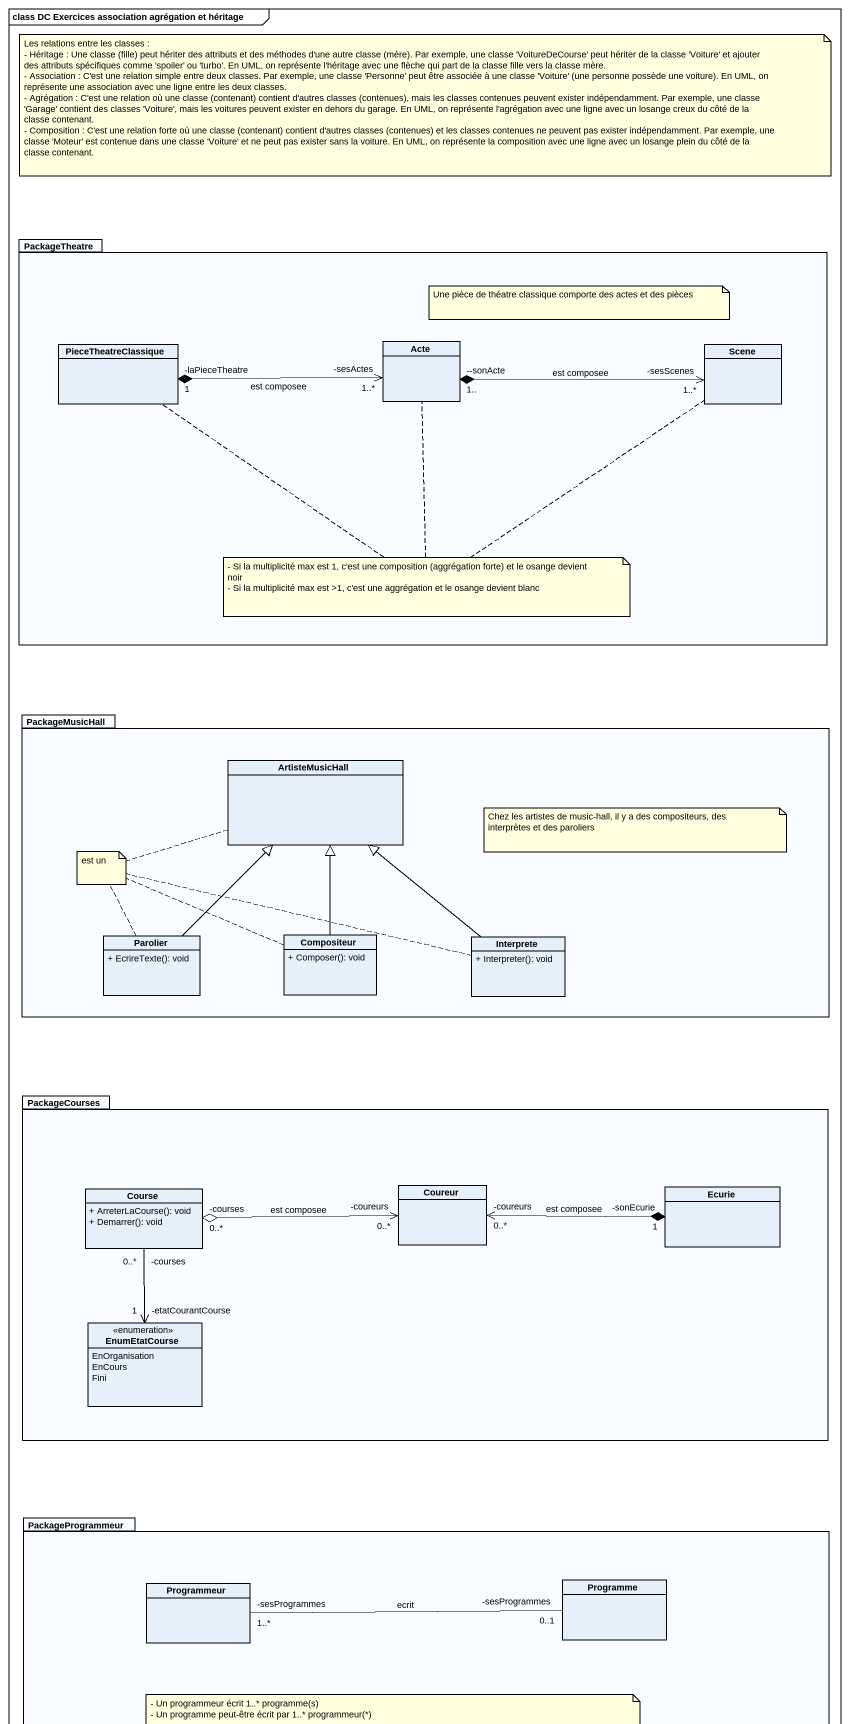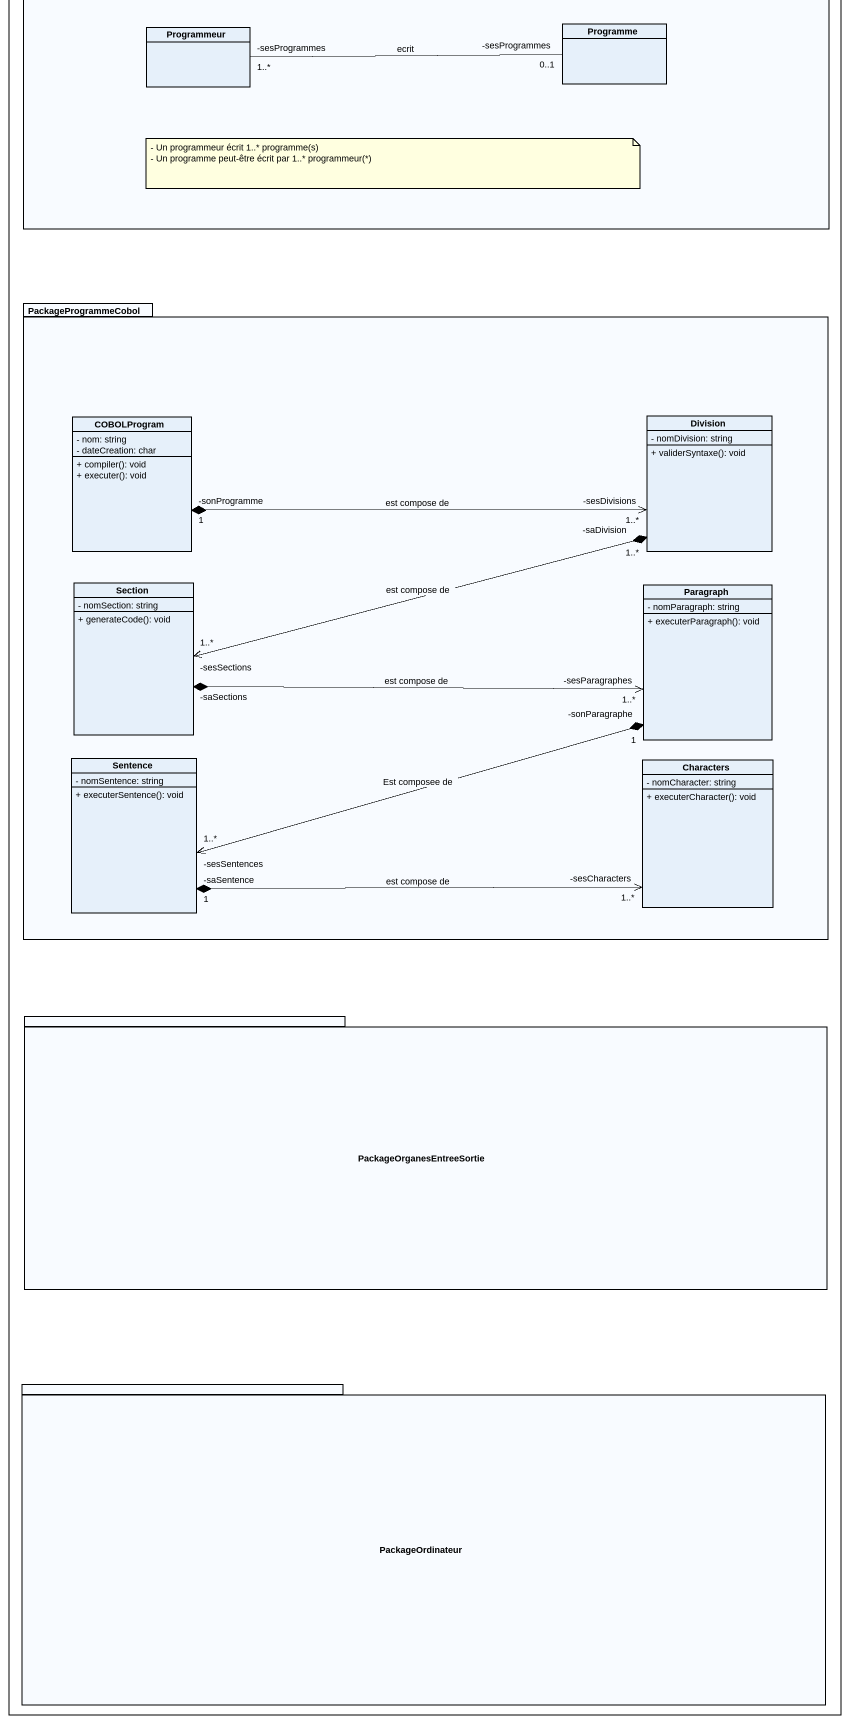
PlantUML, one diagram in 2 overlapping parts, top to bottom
@startuml
mainframe class DC Exercices association agrégation et héritage
hide circle
hide empty members
skinparam classAttributeIconSize 0
package PackageTheatre {
  class PieceTheatreClassique
  class Acte
  class Scene
}
package PackageMusicHall {
  class ArtisteMusicHall
  class Parolier {
    + EcrireTexte(): void
  }
  class Compositeur {
    + Composer(): void
  }
  class Interprete {
    + Interpreter(): void
  }
}
package PackageCourses {
  class Course {
    + ArreterLaCourse(): void
    + Demarrer(): void
  }
  class Coureur
  class Ecurie
  enum EnumEtatCourse {
    EnOrganisation
    EnCours
    Fini
  }
}
package PackageProgrammeur {
  class Programmeur
  class Programme
}
package PackageProgrammeCobol {
  class COBOLProgram {
    - nom: string
    - dateCreation: char
    + compiler(): void
    + executer(): void
  }
  class Division {
    - nomDivision: string
    + validerSyntaxe(): void
  }
  class Section {
    - nomSection: string
    + generateCode(): void
  }
  class Paragraph {
    - nomParagraph: string
    + executerParagraph(): void
  }
  class Sentence {
    - nomSentence: string
    + executerSentence(): void
  }
  class Characters {
    - nomCharacter: string
    + executerCharacter(): void
  }
}
package PackageOrganesEntreeSortie {
}
package PackageOrdinateur {
}
Acte "-sesActes\n1..*" <-left-* "-laPieceTheatre\n1" PieceTheatreClassique : est composee
Scene "-sesScenes\n1..*" <-left-* "--sonActe\n1.." Acte : est composee
Parolier -up-|> ArtisteMusicHall
Compositeur -up-|> ArtisteMusicHall
Interprete -up-|> ArtisteMusicHall
Coureur "-coureurs\n0..*" <-left-o "-courses\n0..*" Course : est composee
Coureur "-coureurs\n0..*" <-right-* "-sonEcurie\n1" Ecurie : est composee
EnumEtatCourse "-etatCourantCourse\n1" <-up- "-courses\n0..*" Course
Programmeur "-sesProgrammes\n1..*" -right- "-sesProgrammes\n0..1" Programme : ecrit
Division "-sesDivisions\n1..*" <-left-* "-sonProgramme\n1" COBOLProgram : est compose de
Section "-sesSections\n1..*" <-right-* "-saDivision\n1..*" Division : est compose de
Paragraph "-sesParagraphes\n1..*" <-left-* "-saSections" Section : est compose de
Sentence "-sesSentences\n1..*" <-right-* "-sonParagraphe\n1" Paragraph : Est composee de
Characters "-sesCharacters\n1..*" <-left-* "-saSentence\n1" Sentence : est compose de
note as N1
  Les relations entre les classes :
  - Héritage : Une classe (fille) peut hériter des attributs et des méthodes d'une autre classe (mère). Par exemple, une classe 'VoitureDeCourse' peut hériter de la classe 'Voiture' et ajouter des attributs spécifiques comme 'spoiler' ou 'turbo'. En UML, on représente l'héritage avec une flèche qui part de la classe fille vers la classe mère.
  - Association : C'est une relation simple entre deux classes. Par exemple, une classe 'Personne' peut être associée à une classe 'Voiture' (une personne possède une voiture). En UML, on représente une association avec une ligne entre les deux classes.
  - Agrégation : C'est une relation où une classe (contenant) contient d'autres classes (contenues), mais les classes contenues peuvent exister indépendamment. Par exemple, une classe 'Garage' contient des classes 'Voiture', mais les voitures peuvent exister en dehors du garage. En UML, on représente l'agrégation avec une ligne avec un losange creux du côté de la classe contenant.
  - Composition : C'est une relation forte où une classe (contenant) contient d'autres classes (contenues) et les classes contenues ne peuvent pas exister indépendamment. Par exemple, une classe 'Moteur' est contenue dans une classe 'Voiture' et ne peut pas exister sans la voiture. En UML, on représente la composition avec une ligne avec un losange plein du côté de la classe contenant.
end note
note as N2
  Une pièce de théatre classique comporte des actes et des pièces
end note
note as N3
  - Si la multiplicité max est 1, c'est une composition (aggrégation forte) et le osange devient noir
  - Si la multiplicité max est >1, c'est une aggrégation et le osange devient blanc
end note
N3 .. Scene
N3 .. PieceTheatreClassique
N3 .. Acte
note as N4
  Chez les artistes de music-hall, il y a des compositeurs, des interprètes et des paroliers
end note
note as N5
  est un
end note
N5 .. ArtisteMusicHall
N5 .. Parolier
N5 .. Compositeur
N5 .. Interprete
note as N6
  - Un programmeur écrit 1..* programme(s)
  - Un programme peut-être écrit par 1..* programmeur(*)
end note
@enduml
